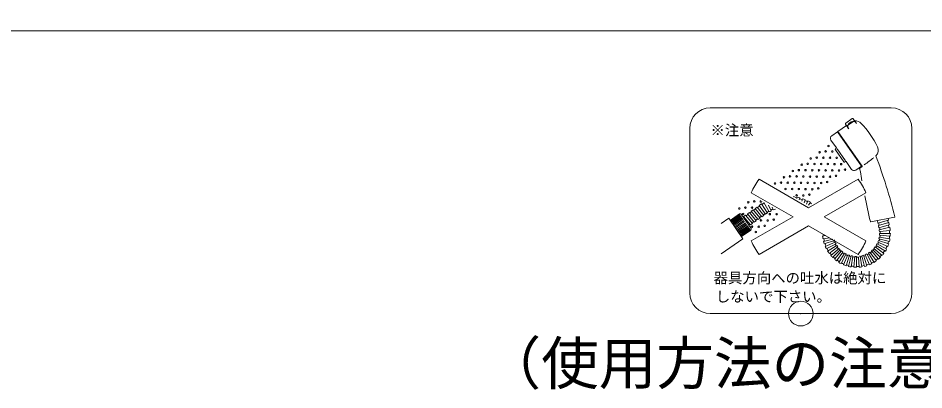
# Model space of a CAD drawing. Units: millimetres, scale not verified. Extents: x -560 to 592, y -417 to 413.
# Drawn here: x -409.2 to -299.1, y 209.4 to 254.5 of the extents above; entities that cross this region are included whole.
import ezdxf
from ezdxf.enums import TextEntityAlignment as Align

# ---------------------------------------------------------------- set-up
doc = ezdxf.new("R2010")
doc.units = ezdxf.units.MM
doc.header["$LTSCALE"] = 6
doc.header["$PDMODE"] = 32
doc.header["$PDSIZE"] = 3
doc.linetypes.add('USER1', pattern=[2, 1.2, -0.8])
doc.layers.add('0-3_3', color=7, linetype='USER1', lineweight=18)
doc.layers.add('0-4_4', color=7, linetype='Continuous', lineweight=18)
doc.styles.add('ＭＳ ゴシック', font='')
doc.styles.get('ＭＳ ゴシック').set_extended_font_data('MS Gothic')

# ---------------------------------------------------------------- blocks, each defined once
blk = doc.blocks.new('D7')
at = {"layer": '0-3_3', "linetype": 'Continuous'}
blk.add_lwpolyline([(-427.432, 252.977), (-210.232, 252.977), (-216.028, 254.53)], dxfattribs=at)

msp = doc.modelspace()

# ---------------------------------------------------------------- linework, layer by layer
at = {"layer": '0-4_4'}
for p, q in [((-325.092, 243.632), (-303.092, 243.632)), ((-307.849, 242.329), (-308.623, 241.786)), ((-307.312, 241.727), (-307.717, 242.305)), ((-327.592, 221.132), (-327.592, 241.132)), ((-309.599, 240.759), (-308.539, 241.502)), ((-308.646, 241.655), (-308.241, 241.077)), ((-308.554, 241.491), (-308.319, 241.155)), ((-307.634, 242.022), (-308.408, 241.479)), ((-307.36, 241.828), (-307.515, 242.049)), ((-300.592, 221.132), (-300.592, 241.132)), ((-310.335, 240.244), (-309.638, 240.732)), ((-309.638, 240.732), (-306.711, 236.552)), ((-309.583, 240.736), (-309.622, 240.709)), ((-309.599, 240.759), (-306.642, 236.536)), ((-310.428, 239.718), (-309.77, 238.778)), ((-309.894, 238.544), (-308.855, 237.06)), ((-309.888, 238.604), (-309.775, 238.718)), ((-309.692, 238.667), (-308.67, 237.208)), ((-308.796, 237.045), (-308.651, 237.112)), ((-308.592, 237.097), (-307.934, 236.157)), ((-307.408, 236.064), (-306.711, 236.552)), ((-306.946, 236.273), (-306.84, 235.849)), ((-306.646, 236.51), (-306.945, 236.273)), ((-306.727, 236.575), (-306.689, 236.602)), ((-319.166, 234.96), (-313.143, 231.483)), ((-313.143, 231.483), (-307.119, 234.96)), ((-320.111, 233.323), (-315.033, 230.391)), ((-314.896, 232.798), (-314.891, 232.837)), ((-314.582, 232.617), (-314.548, 232.775)), ((-314.28, 232.442), (-314.21, 232.692)), ((-313.987, 232.273), (-313.878, 232.589)), ((-313.701, 232.108), (-313.552, 232.466)), ((-313.419, 231.945), (-313.235, 232.323)), ((-311.253, 230.391), (-306.174, 233.323)), ((-320.112, 231.091), (-319.879, 231.254)), ((-319.045, 230.223), (-319.879, 231.254)), ((-319.82, 231.18), (-319.588, 231.343)), ((-319.647, 231.416), (-319.415, 231.579)), ((-318.813, 230.386), (-319.647, 231.416)), ((-318.58, 230.548), (-319.415, 231.579)), ((-319.355, 231.505), (-319.107, 231.679)), ((-319.164, 231.755), (-319.001, 231.869)), ((-318.368, 230.697), (-319.164, 231.755)), ((-318.148, 230.849), (-318.878, 231.953)), ((-318.827, 231.876), (-318.545, 232.073)), ((-317.92, 230.99), (-318.582, 232.136)), ((-317.685, 231.117), (-318.037, 231.823)), ((-317.442, 231.228), (-317.584, 231.561)), ((-317.193, 231.325), (-317.198, 231.338)), ((-313.138, 231.789), (-312.927, 232.161)), ((-322.853, 230.21), (-323.765, 229.571)), ((-322.853, 230.21), (-321.119, 227.733)), ((-322.677, 229.958), (-321.555, 230.744)), ((-322.623, 229.881), (-321.501, 230.667)), ((-322.569, 229.803), (-321.446, 230.589)), ((-322.515, 229.726), (-321.392, 230.512)), ((-322.444, 229.625), (-321.322, 230.411)), ((-322.374, 229.525), (-321.251, 230.311)), ((-322.303, 229.424), (-321.181, 230.21)), ((-321.357, 230.709), (-320.138, 228.967)), ((-321.073, 230.303), (-320.981, 230.367)), ((-321.041, 230.441), (-320.808, 230.603)), ((-320.206, 229.41), (-321.041, 230.441)), ((-319.974, 229.573), (-320.808, 230.603)), ((-320.749, 230.53), (-320.516, 230.692)), ((-320.576, 230.766), (-320.344, 230.929)), ((-319.741, 229.735), (-320.576, 230.766)), ((-319.509, 229.898), (-320.344, 230.929)), ((-320.284, 230.855), (-320.052, 231.018)), ((-319.277, 230.061), (-320.112, 231.091)), ((-320.111, 227.459), (-315.033, 230.391)), ((-319.569, 229.972), (-319.337, 230.134)), ((-319.277, 230.061), (-319.045, 230.223)), ((-319.104, 230.297), (-318.872, 230.459)), ((-318.813, 230.386), (-318.58, 230.548)), ((-318.64, 230.622), (-318.424, 230.773)), ((-318.368, 230.697), (-318.242, 230.785)), ((-311.253, 230.391), (-306.174, 227.459)), ((-305.585, 229.789), (-302.686, 230.353)), ((-303.486, 230.197), (-303.441, 229.964)), ((-322.217, 229.3), (-321.094, 230.086)), ((-322.13, 229.176), (-321.007, 229.962)), ((-322.043, 229.052), (-320.921, 229.838)), ((-321.929, 228.89), (-320.807, 229.676)), ((-321.843, 228.766), (-320.72, 229.552)), ((-321.756, 228.642), (-320.633, 229.428)), ((-321.669, 228.518), (-320.547, 229.304)), ((-321.599, 228.418), (-320.476, 229.204)), ((-321.528, 228.317), (-320.406, 229.103)), ((-321.458, 228.216), (-320.335, 229.002)), ((-320.422, 229.374), (-320.266, 229.484)), ((-320.206, 229.41), (-319.974, 229.573)), ((-320.033, 229.646), (-319.801, 229.809)), ((-319.741, 229.735), (-319.509, 229.898)), ((-304.785, 229.945), (-304.722, 229.621)), ((-304.722, 229.621), (-303.441, 229.964)), ((-303.387, 229.686), (-304.668, 229.343)), ((-304.668, 229.343), (-304.614, 229.064)), ((-304.63, 229.645), (-304.576, 229.367)), ((-304.614, 229.064), (-303.333, 229.408)), ((-304.563, 228.793), (-303.28, 229.137)), ((-304.522, 229.089), (-304.489, 228.92)), ((-303.532, 229.94), (-303.478, 229.661)), ((-303.424, 229.383), (-303.376, 229.136)), ((-303.387, 229.686), (-303.333, 229.408)), ((-321.404, 228.139), (-320.281, 228.925)), ((-321.349, 228.062), (-320.227, 228.847)), ((-321.295, 227.984), (-320.173, 228.77)), ((-311.438, 228.036), (-311.093, 228.103)), ((-304.565, 227.932), (-303.258, 227.725)), ((-304.541, 228.612), (-303.223, 228.728)), ((-304.539, 228.15), (-303.22, 228.046)), ((-304.531, 228.369), (-303.208, 228.369)), ((-321.119, 227.733), (-323.765, 225.88)), ((-311.388, 227.725), (-310.563, 227.856)), ((-311.325, 227.408), (-310.188, 227.681)), ((-311.237, 227.097), (-309.979, 227.506)), ((-311.125, 226.794), (-309.903, 227.3)), ((-310.99, 226.501), (-309.811, 227.101)), ((-310.832, 226.219), (-309.704, 226.91)), ((-304.942, 226.91), (-303.814, 226.219)), ((-304.835, 227.101), (-303.656, 226.501)), ((-304.743, 227.3), (-303.521, 226.794)), ((-304.667, 227.506), (-303.409, 227.097)), ((-304.608, 227.717), (-303.321, 227.408)), ((-310.653, 225.95), (-309.582, 226.728)), ((-310.453, 225.696), (-309.447, 226.555)), ((-310.233, 225.459), (-309.298, 226.394)), ((-309.996, 225.24), (-309.137, 226.246)), ((-309.742, 225.04), (-308.965, 226.11)), ((-309.474, 224.86), (-308.782, 225.988)), ((-309.192, 224.702), (-308.591, 225.881)), ((-308.898, 224.567), (-308.392, 225.789)), ((-308.595, 224.455), (-308.186, 225.713)), ((-306.46, 225.713), (-306.051, 224.455)), ((-306.255, 225.789), (-305.748, 224.567)), ((-306.055, 225.881), (-305.455, 224.702)), ((-305.864, 225.988), (-305.173, 224.86)), ((-305.682, 226.11), (-304.904, 225.04)), ((-305.51, 226.246), (-304.65, 225.24)), ((-305.349, 226.394), (-304.413, 225.459)), ((-305.2, 226.555), (-304.194, 225.696)), ((-305.064, 226.728), (-303.994, 225.95)), ((-308.284, 224.367), (-307.975, 225.654)), ((-307.967, 224.304), (-307.76, 225.611)), ((-307.646, 224.266), (-307.542, 225.585)), ((-307.323, 224.254), (-307.323, 225.577)), ((-307.098, 225.507), (-307, 224.266)), ((-306.886, 225.611), (-306.679, 224.304)), ((-306.671, 225.654), (-306.362, 224.367)), ((-325.092, 218.632), (-303.092, 218.632))]:
    msp.add_line(p, q, dxfattribs=at)
msp.add_lwpolyline([(-319.166, 225.823), (-313.143, 229.3), (-307.119, 225.823)], dxfattribs=at)
for centre in [(-310.726, 238.99), (-311.809, 238.231), (-311.078, 238.34), (-310.265, 238.332), (-313.977, 236.714), (-313.245, 236.822), (-312.893, 237.472), (-312.432, 236.814), (-312.161, 237.581), (-311.619, 236.807), (-311.349, 237.573), (-310.807, 236.799), (-310.536, 237.566), (-309.994, 236.792), (-309.723, 237.558), (-309.181, 236.784), (-315.061, 235.955), (-314.329, 236.063), (-313.516, 236.056), (-312.703, 236.048), (-311.89, 236.04), (-311.077, 236.033), (-310.265, 236.025), (-309.452, 236.017), (-308.72, 236.126), (-317.228, 234.437), (-316.496, 234.546), (-316.144, 235.196), (-315.684, 234.538), (-315.413, 235.304), (-314.871, 234.53), (-314.6, 235.297), (-314.058, 234.523), (-313.787, 235.289), (-313.245, 234.515), (-312.974, 235.281), (-312.432, 234.507), (-312.161, 235.274), (-311.619, 234.5), (-311.348, 235.266), (-310.888, 234.608), (-310.535, 235.259), (-309.804, 235.367), (-315.954, 233.771), (-315.142, 233.764), (-314.329, 233.756), (-313.516, 233.749), (-312.703, 233.741), (-311.971, 233.849), (-319.748, 232.269), (-314.599, 232.99), (-313.787, 232.982), (-313.055, 233.091), (-321.563, 231.402), (-320.831, 231.51), (-320.479, 232.161), (-320.479, 232.161), (-320.019, 231.503), (-321.102, 230.744), (-317.851, 230.713), (-317.39, 230.055), (-317.038, 230.706), (-320.018, 229.196), (-319.205, 229.188), (-318.934, 229.954), (-318.474, 229.296), (-318.122, 229.947), (-319.557, 228.538)]:
    msp.add_circle(centre, 0.0945, dxfattribs=at)
for centre, radius, start, end in [((-325.092, 241.132), 2.5, 90, 180), ((-303.092, 241.132), 2.5, 0, 90), ((-307.795, 242.251), 0.0945, 35, 125), ((-308.569, 241.709), 0.0945, 125, 215), ((-308.354, 241.402), 0.0945, 125, 215), ((-307.58, 241.944), 0.0945, 35, 125), ((-307.457, 241.106), 0.945, 43.89043, 93.52465), ((-314.948, 233.899), 11.34, 26.10956, 43.89043), ((-310.118, 239.935), 0.378, 125, 215), ((-309.855, 238.571), 0.0473, 135, 215), ((-309.808, 238.751), 0.0473, 315, 35), ((-305.614, 238.474), 0.945, 313.91005, 26.10956), ((-308.816, 237.087), 0.0473, 215, 295), ((-308.631, 237.07), 0.0473, 35, 115), ((-326.968, 265.007), 35, 306.04901, 308.39019), ((-368.815, 213.863), 68.193, 14.03349, 20.54371), ((-307.625, 236.374), 0.378, 215, 305), ((-240.082, 246.123), 67.544, 188.74862, 189.66816), ((-306.658, 236.525), 0.0189, 308.33232, 35), ((-313.143, 230.391), 7.56, 142.81924, 157.18076), ((-313.143, 230.391), 7.56, 22.81924, 37.18076), ((-318.935, 232.261), 0.0945, 103.04975, 16.95025), ((-315.733, 227.201), 5.698, 81.5, 82.47118), ((-315.733, 227.201), 5.604, 78, 80.00615), ((-315.733, 227.201), 5.698, 74.5, 78), ((-315.733, 227.201), 5.604, 71, 74.5), ((-315.733, 227.201), 5.698, 67.5, 71), ((-315.733, 227.201), 5.604, 64, 67.5), ((-315.733, 227.201), 5.698, 60.5, 64), ((-240.082, 246.123), 67.544, 191.26102, 193.96956), ((-315.733, 227.201), 5.698, 123.5, 125), ((-315.733, 227.201), 4.47, 113, 116.5), ((-315.733, 227.201), 4.375, 109.34436, 113), ((-315.733, 227.201), 5.604, 58.51512, 60.5), ((-321.474, 230.628), 0.142, 35, 125), ((-315.733, 227.201), 4.375, 123.5, 125), ((-315.733, 227.201), 4.47, 120, 123.5), ((-315.733, 227.201), 4.375, 116.5, 120), ((-302.694, 230.39), 0.0378, 281, 14.03349), ((-305.592, 229.826), 0.0378, 193.96956, 281), ((-307.323, 228.369), 4.021, 10.65912, 11), ((-307.323, 228.369), 4.115, 5, 10.75898), ((-320.254, 228.886), 0.142, 305, 35), ((-315.733, 227.201), 4.375, 7.90543, 11), ((-315.733, 227.201), 4.47, 11, 13.43607), ((-307.323, 228.369), 2.792, 346.5, 351), ((-307.323, 228.369), 2.792, 5, 8.74296), ((-307.323, 228.369), 2.792, 355.5, 0), ((-307.323, 228.369), 2.887, 8.94855, 11), ((-307.323, 228.369), 2.887, 351, 355.5), ((-307.323, 228.369), 2.887, 0, 5), ((-307.323, 228.369), 4.021, 351, 355.5), ((-307.323, 228.369), 4.021, 0, 5), ((-307.323, 228.369), 4.115, 355.5, 0), ((-313.143, 230.391), 7.56, 202.81924, 217.18076), ((-307.323, 228.369), 4.115, 187.90543, 189), ((-307.323, 228.369), 4.115, 193.5, 198), ((-307.323, 228.369), 4.021, 189, 193.5), ((-307.323, 228.369), 4.021, 198, 202.5), ((-307.323, 228.369), 2.887, 198, 202.5), ((-307.323, 228.369), 2.792, 196.05533, 198), ((-307.323, 228.369), 2.792, 202.5, 207), ((-307.323, 228.369), 2.887, 207, 211.5), ((-307.323, 228.369), 2.792, 211.5, 216), ((-313.143, 230.391), 7.56, 322.81924, 337.18076), ((-307.323, 228.369), 2.887, 324, 328.5), ((-307.323, 228.369), 2.792, 328.5, 333), ((-307.323, 228.369), 2.887, 333, 337.5), ((-307.323, 228.369), 2.792, 337.5, 342), ((-307.323, 228.369), 2.887, 342, 346.5), ((-307.323, 228.369), 4.021, 333, 337.5), ((-307.323, 228.369), 4.115, 337.5, 342), ((-307.323, 228.369), 4.021, 342, 346.5), ((-307.323, 228.369), 4.115, 346.5, 351), ((-307.323, 228.369), 4.115, 202.5, 207), ((-307.323, 228.369), 4.021, 207, 211.5), ((-307.323, 228.369), 4.115, 211.5, 216), ((-307.323, 228.369), 4.021, 216, 220.5), ((-307.323, 228.369), 2.887, 216, 220.5), ((-307.323, 228.369), 2.792, 220.5, 225), ((-307.323, 228.369), 2.887, 225, 229.5), ((-307.323, 228.369), 2.792, 229.5, 234), ((-307.323, 228.369), 2.887, 234, 238.5), ((-307.323, 228.369), 2.792, 238.5, 243), ((-307.323, 228.369), 2.887, 243, 247.5), ((-307.323, 228.369), 2.792, 247.5, 252), ((-307.323, 228.369), 2.792, 283.5, 288), ((-307.323, 228.369), 2.887, 288, 292.5), ((-307.323, 228.369), 2.792, 292.5, 297), ((-307.323, 228.369), 2.887, 297, 301.5), ((-307.323, 228.369), 2.792, 301.5, 306), ((-307.323, 228.369), 2.887, 306, 310.5), ((-307.323, 228.369), 2.792, 310.5, 315), ((-307.323, 228.369), 2.887, 315, 319.5), ((-307.323, 228.369), 2.792, 319.5, 324), ((-307.323, 228.369), 4.021, 315, 319.5), ((-307.323, 228.369), 4.115, 319.5, 324), ((-307.323, 228.369), 4.021, 324, 328.5), ((-307.323, 228.369), 4.115, 328.5, 333), ((-307.323, 228.369), 4.115, 220.5, 225), ((-307.323, 228.369), 4.021, 225, 229.5), ((-307.323, 228.369), 4.115, 229.5, 234), ((-307.323, 228.369), 4.021, 234, 238.5), ((-307.323, 228.369), 4.115, 238.5, 243), ((-307.323, 228.369), 4.021, 243, 247.5), ((-307.323, 228.369), 2.887, 252, 256.5), ((-307.323, 228.369), 2.792, 256.5, 261), ((-307.323, 228.369), 2.887, 261, 265.5), ((-307.323, 228.369), 2.792, 265.5, 270), ((-307.323, 228.369), 2.887, 270, 274.5), ((-307.323, 228.369), 2.792, 277.49558, 279), ((-307.323, 228.369), 2.887, 279, 283.5), ((-307.323, 228.369), 4.021, 288, 292.5), ((-307.323, 228.369), 4.115, 292.5, 297), ((-307.323, 228.369), 4.021, 297, 301.5), ((-307.323, 228.369), 4.115, 301.5, 306), ((-307.323, 228.369), 4.021, 306, 310.5), ((-307.323, 228.369), 4.115, 310.5, 315), ((-307.323, 228.369), 4.115, 247.5, 252), ((-307.323, 228.369), 4.021, 252, 256.5), ((-307.323, 228.369), 4.115, 256.5, 261), ((-307.323, 228.369), 4.021, 261, 265.5), ((-307.323, 228.369), 4.115, 265.5, 270), ((-307.323, 228.369), 4.021, 270, 274.5), ((-307.323, 228.369), 4.115, 274.5, 279), ((-307.323, 228.369), 4.021, 279, 283.5), ((-307.323, 228.369), 4.115, 283.5, 288), ((-325.092, 221.132), 2.5, 180, 270), ((-303.092, 221.132), 2.5, 270, 0)]:
    msp.add_arc(centre, radius, start, end, dxfattribs=at)
msp.add_ellipse((-307.84, 241.492), major_axis=(0.48, 0.336), ratio=0.741452, start_param=0, end_param=3.141593, dxfattribs=at)
msp.add_point((-314.092, 218.632), dxfattribs=at)

# ---------------------------------------------------------------- block references
at = {"layer": '0-3_3'}
msp.add_blockref('D7', (0, 0), dxfattribs=at)

# ---------------------------------------------------------------- texts
at = {"layer": '0-4_4', "style": 'ＭＳ ゴシック'}
for s, height, p in [('※注意', 1.283, (-325.069, 239.888)), ('器具方向への吐水は絶対に', 1.283, (-324.692, 221.937)), ('しないで下さい。', 1.283, (-324.422, 219.673)), ('（使用方法の注意書き）', 5.132, (-352.651, 208.498))]:
    msp.add_text(s, height=height, dxfattribs=at).set_placement(p, align=Align.BOTTOM_LEFT)

doc.saveas('drawing.dxf')
